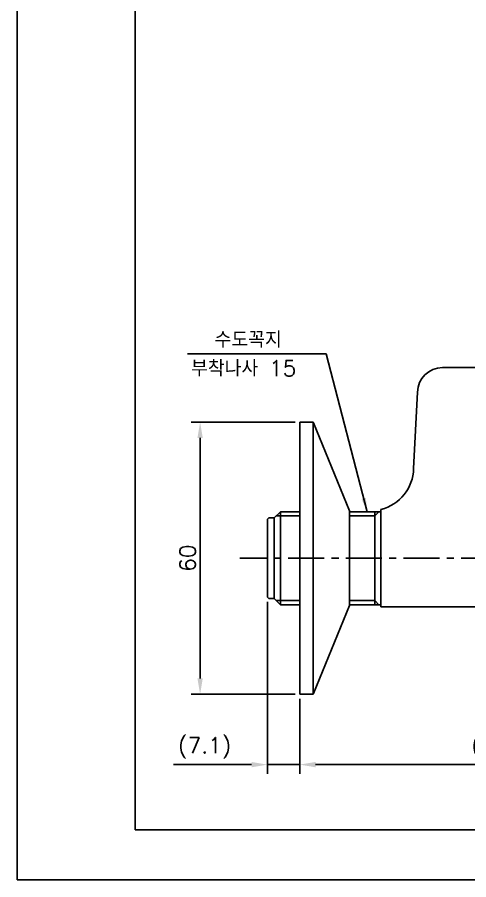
# Model space of a CAD drawing. Header units: millimetres. Extents: x 13335 to 13929, y 3069 to 3489.
# Drawn here: x 13335.5 to 13435, y 3069 to 3259.1 of the extents above; entities that cross this region are included whole.
import ezdxf

# ---------------------------------------------------------------- set-up
doc = ezdxf.new("R2010")
doc.units = ezdxf.units.MM
doc.header["$LTSCALE"] = 0.25
doc.linetypes.add('CENTER', pattern=[50.8, 31.75, -6.35, 6.35, -6.35])
doc.layers.get('0').update_dxf_attribs({"color": 2})
for name, color, linetype in [('CENTER', 1, 'CENTER'), ('D', 2, 'Continuous'), ('DIM', 2, 'Continuous'), ('DWG', 7, 'Continuous'), ('TXT', 4, 'Continuous'), ('윤곽선', 7, 'Continuous')]:
    doc.layers.add(name, color=color, linetype=linetype)
doc.styles.add('GHS', font='romans.shx', dxfattribs={"height": 3.5, "bigfont": 'ghs.shx'})
doc.dimstyles.new('LEE', dxfattribs={"dimtxt": 3.5, "dimasz": 3.5, "dimexe": 2, "dimexo": 1, "dimgap": 1, "dimtad": 1, "dimdec": 4, "dimdsep": 46, "dimtxsty": 'GHS', "dimcen": 0, "dimclrd": 2, "dimclre": 2, "dimclrt": 2, "dimadec": 0, "dimazin": 0, "dimtfac": 1, "dimtdec": 4, "dimtmove": 0, "dimatfit": 3, "dimfxl": 0, "dimlwd": -1, "dimlwe": -1, "dimarcsym": 0})
doc.dimstyles.new('STANDARD$7', dxfattribs={"dimtxt": 3.5, "dimasz": 3, "dimexe": 1, "dimexo": 1, "dimgap": 1, "dimtad": 1, "dimdec": 4, "dimzin": 0, "dimdsep": 46, "dimtxsty": 'GHS', "dimcen": 1, "dimclrd": 256, "dimclre": 256, "dimclrt": 2, "dimadec": 4, "dimazin": 0, "dimtfac": 1, "dimtdec": 4, "dimtmove": 2, "dimatfit": 2, "dimfxl": 0, "dimtolj": 1, "dimtzin": 0, "dimlwd": -1, "dimlwe": -1, "dimarcsym": 0})

# ---------------------------------------------------------------- blocks, each defined once
blk = doc.blocks.new('A$C33AA43D5')
at = {"color": 7, "linetype": 'Continuous', "lineweight": 25}
for p, q in [((38.29, 49.75), (39.14, 66.63)), ((13.19, 40.25), (8.93, 40.25)), ((30.88, 40.25), (24.19, 40.25)), ((31.08, 40.75), (31.08, 40.45)), ((52.08, 22.7), (52.08, 22)), ((52.08, 19.45), (52.08, 22)), ((8.93, 19.75), (13.19, 19.75)), ((10.99, 19.75), (11.19, 19.75)), ((24.19, 19.75), (30.88, 19.75)), ((31.08, 19.55), (31.08, 19.25)), ((31.08, 19.25), (51.88, 19.25))]:
    blk.add_line(p, q, dxfattribs=at)
at = {"color": 1, "linetype": 'Continuous', "lineweight": 25}
blk.add_line((8.03, 20.65), (11.19, 20.65), dxfattribs=at)
at = {"color": 7, "linetype": 'Continuous', "lineweight": 25}
for centre, radius, start, end in [((44.64, 66.5), 5.5, 90, 178.678), ((28.79, 49.97), 9.5, 283.9472, 358.678), ((30.88, 40.45), 0.2, 270, 0), ((30.88, 19.55), 0.2, 0, 90), ((51.88, 19.45), 0.2, 270, 0)]:
    blk.add_arc(centre, radius, start, end, dxfattribs=at)
for centre, start, end in [((15.99, 59.7), 22.462, 90), ((15.99, 0.3), 270, 337.538)]:
    blk.add_arc(centre, 0.3, start, end)
at = {"layer": 'CENTER'}
blk.add_line((56.7, 30), (0, 30), dxfattribs=at)
at = {"layer": 'DIM'}
for p, q in [((29.75, 39.35), (30.65, 40.25)), ((13.19, 39.35), (8.03, 39.35)), ((27.08, 39.35), (24.19, 39.35)), ((29.75, 39.35), (27.08, 39.35)), ((13.19, 20.65), (8.03, 20.65)), ((29.75, 20.65), (24.19, 20.65)), ((29.75, 20.65), (30.65, 19.75))]:
    blk.add_line(p, q, dxfattribs=at)
at = {"layer": 'DWG'}
for p, q in [((13.19, 60), (15.99, 60)), ((16.15, 0.05), (16.15, 59.95)), ((24.19, 40.45), (16.26, 59.81)), ((8.93, 40.25), (8.93, 19.75)), ((31.08, 40.45), (31.08, 19.55)), ((52.08, 37.3), (52.08, 22.7)), ((24.19, 19.55), (16.26, 0.19)), ((13.19, 0), (15.99, 0))]:
    blk.add_line(p, q, dxfattribs=at)
blk.add_ellipse((59.03, 74.54), major_axis=(-5.75, 0), ratio=0.876025, start_param=0, end_param=3.141593, dxfattribs=at)
blk.add_ellipse((59.03, 60), major_axis=(-5.75, 0), ratio=0.876025, dxfattribs=at)
at = {"layer": 'DWG', "extrusion": (0, 0, -1)}
blk.add_ellipse((59.03, 45.46), major_axis=(-5.75, 0), ratio=0.876025, start_param=0, end_param=3.141593, dxfattribs=at)
at = {"layer": '윤곽선'}
for p, q in [((52.78, 45.65), (52.78, 74.35)), ((65.28, 74.35), (65.28, 45.65)), ((44.64, 72), (51.88, 72)), ((52.08, 37.3), (52.08, 71.8)), ((52.78, 70.5), (52.08, 70.5)), ((13.19, 0), (13.19, 60)), ((52.78, 49.5), (52.08, 49.5)), ((7.58, 38.9), (8.93, 40.25)), ((24.19, 19.55), (24.19, 40.45)), ((29.75, 19.75), (29.75, 40.25)), ((6.38, 38.9), (6.08, 38.6)), ((6.08, 21.4), (6.08, 38.6)), ((6.38, 38.9), (7.58, 38.9)), ((7.58, 38.9), (7.58, 21.1)), ((53.08, 37.3), (52.08, 37.3)), ((53.08, 29.5), (53.08, 30.5)), ((54.58, 30.5), (53.08, 30.5)), ((54.58, 29.5), (53.08, 29.5)), ((6.38, 21.1), (6.08, 21.4)), ((6.38, 21.1), (7.58, 21.1)), ((7.58, 21.1), (8.93, 19.75)), ((53.08, 22.7), (52.08, 22.7))]:
    blk.add_line(p, q, dxfattribs=at)
for centre, radius, start, end in [((59.03, 58.67), 16.88, 68.2629, 111.7371), ((51.88, 71.8), 0.2, 0, 90), ((59.03, 61.33), 16.88, 248.2629, 291.7371), ((36.07, 30), 18.51, 1.5476, 23.223), ((36.07, 30), 18.51, 336.777, 358.4524)]:
    blk.add_arc(centre, radius, start, end, dxfattribs=at)
blk = doc.blocks.new('*D13')
at = {"layer": 'Defpoints', "color": 0}
for p in [(13390.6, 3131.25), (13397.7, 3109.85), (13397.7, 3094.35)]:
    blk.add_point(p, dxfattribs=at)
at = {"layer": 'DWG', "color": 2}
for p, q in [((13390.6, 3130.25), (13390.6, 3092.35)), ((13397.7, 3108.85), (13397.7, 3092.35)), ((13387.1, 3094.35), (13369.93, 3094.35)), ((13397.7, 3094.35), (13390.6, 3094.35)), ((13401.2, 3094.35), (13404.7, 3094.35))]:
    blk.add_line(p, q, dxfattribs=at)
for points in [[(13387.1, 3094.93), (13387.1, 3093.76), (13390.6, 3094.35)], [(13401.2, 3094.93), (13401.2, 3093.76), (13397.7, 3094.35)]]:
    blk.add_solid(points, dxfattribs=at)
at = {"layer": 'DWG', "color": 2, "insert": (13376.76, 3098.01), "char_height": 3.5, "attachment_point": 5, "style": 'GHS'}
blk.add_mtext('(7.1)', dxfattribs=at)
blk = doc.blocks.new('*D14')
at = {"layer": 'Defpoints', "color": 0}
for p in [(13488.09, 3154.05), (13397.7, 3094.35), (13488.09, 3094.35)]:
    blk.add_point(p, dxfattribs=at)
at = {"layer": 'DWG', "color": 2}
for p, q in [((13488.09, 3153.05), (13488.09, 3092.35)), ((13397.7, 3095.35), (13397.7, 3096.35)), ((13401.2, 3094.35), (13484.59, 3094.35))]:
    blk.add_line(p, q, dxfattribs=at)
for points in [[(13401.2, 3094.93), (13401.2, 3093.76), (13397.7, 3094.35)], [(13484.59, 3094.93), (13484.59, 3093.76), (13488.09, 3094.35)]]:
    blk.add_solid(points, dxfattribs=at)
at = {"layer": 'DWG', "color": 2, "insert": (13442.9, 3098.01), "char_height": 3.5, "attachment_point": 5, "style": 'GHS'}
blk.add_mtext('(90.4)', dxfattribs=at)
blk = doc.blocks.new('*D16')
at = {"layer": 'Defpoints', "color": 0}
for p in [(13397.7, 3169.85), (13375.76, 3109.85), (13397.7, 3109.85)]:
    blk.add_point(p, dxfattribs=at)
at = {"layer": 'DWG', "color": 2}
for p, q in [((13396.7, 3169.85), (13373.76, 3169.85)), ((13375.76, 3166.35), (13375.76, 3113.35)), ((13396.7, 3109.85), (13373.76, 3109.85))]:
    blk.add_line(p, q, dxfattribs=at)
for points in [[(13375.17, 3166.35), (13376.34, 3166.35), (13375.76, 3169.85)], [(13375.17, 3113.35), (13376.34, 3113.35), (13375.76, 3109.85)]]:
    blk.add_solid(points, dxfattribs=at)
at = {"layer": 'DWG', "color": 2, "insert": (13373.01, 3139.85), "char_height": 3.5, "attachment_point": 5, "rotation": 90, "style": 'GHS'}
blk.add_mtext('60', dxfattribs=at)

msp = doc.modelspace()

# ---------------------------------------------------------------- linework, layer by layer
at = {"linetype": 'Continuous'}
msp.add_lwpolyline([(13335.46723, 3068.97362), (13929.46723, 3068.97362), (13929.46723, 3488.97362), (13335.46723, 3488.97362)], close=True, dxfattribs=at)
at = {"layer": 'D'}
msp.add_line((13372.99424, 3184.92), (13403.55218, 3184.92), dxfattribs=at)
at = {"layer": 'TXT', "color": 4}
msp.add_line((13361.46723, 3079.97362), (13361.46723, 3469.97362), dxfattribs=at)
at = {"layer": 'TXT', "color": 4, "linetype": 'Continuous'}
msp.add_line((13915.46723, 3079.97362), (13361.46723, 3079.97362), dxfattribs=at)

# ---------------------------------------------------------------- block references
at = {"layer": 'DWG'}
msp.add_blockref('A$C33AA43D5', (13384.51561, 3109.84981), dxfattribs=at)

# ---------------------------------------------------------------- texts
at = {"layer": 'D', "style": 'GHS'}
for s, p in [('수도꼭지', (13378.94519, 3186.26007)), ('부착나사 15', (13373.75326, 3179.94853))]:
    msp.add_text(s, height=3.5, dxfattribs=at).set_placement(p)

# ---------------------------------------------------------------- dimensions: what is measured, and where the dimension line sits
at = {"layer": 'DWG'}
dim = msp.add_linear_dim(base=(13375.75762, 3109.8498), p1=(13397.70135, 3169.8498), p2=(13397.70135, 3109.8498), angle=90, dimstyle='LEE', dxfattribs=at)
dim.commit()
dim.dimension.update_dxf_attribs({"geometry": '*D16', "text_midpoint": (13373.00762, 3139.8498)})
dim = msp.add_linear_dim(base=(13488.09378, 3094.34581), p1=(13397.70135, 3094.34581), p2=(13488.09378, 3154.0527), text='(90.4)', dimstyle='LEE', dxfattribs=at)
dim.commit()
dim.dimension.update_dxf_attribs({"geometry": '*D14', "text_midpoint": (13442.89757, 3098.01247)})
dim = msp.add_linear_dim(base=(13397.70135, 3094.34581), p1=(13390.59658, 3131.2498), p2=(13397.70135, 3109.8498), text='(7.1)', dimstyle='LEE', dxfattribs=at)
dim.commit()
dim.dimension.update_dxf_attribs({"geometry": '*D13', "text_midpoint": (13376.76325, 3094.34581), "dimtype": 128})

# ---------------------------------------------------------------- leaders
at = {"layer": 'D'}
msp.add_leader([(13412.56399, 3150.0998), (13403.55218, 3184.92)], dimstyle='STANDARD$7', override={"dimexe": 2, "dimgap": 1, "dimtad": 0}, dxfattribs=at)

doc.saveas('drawing.dxf')
